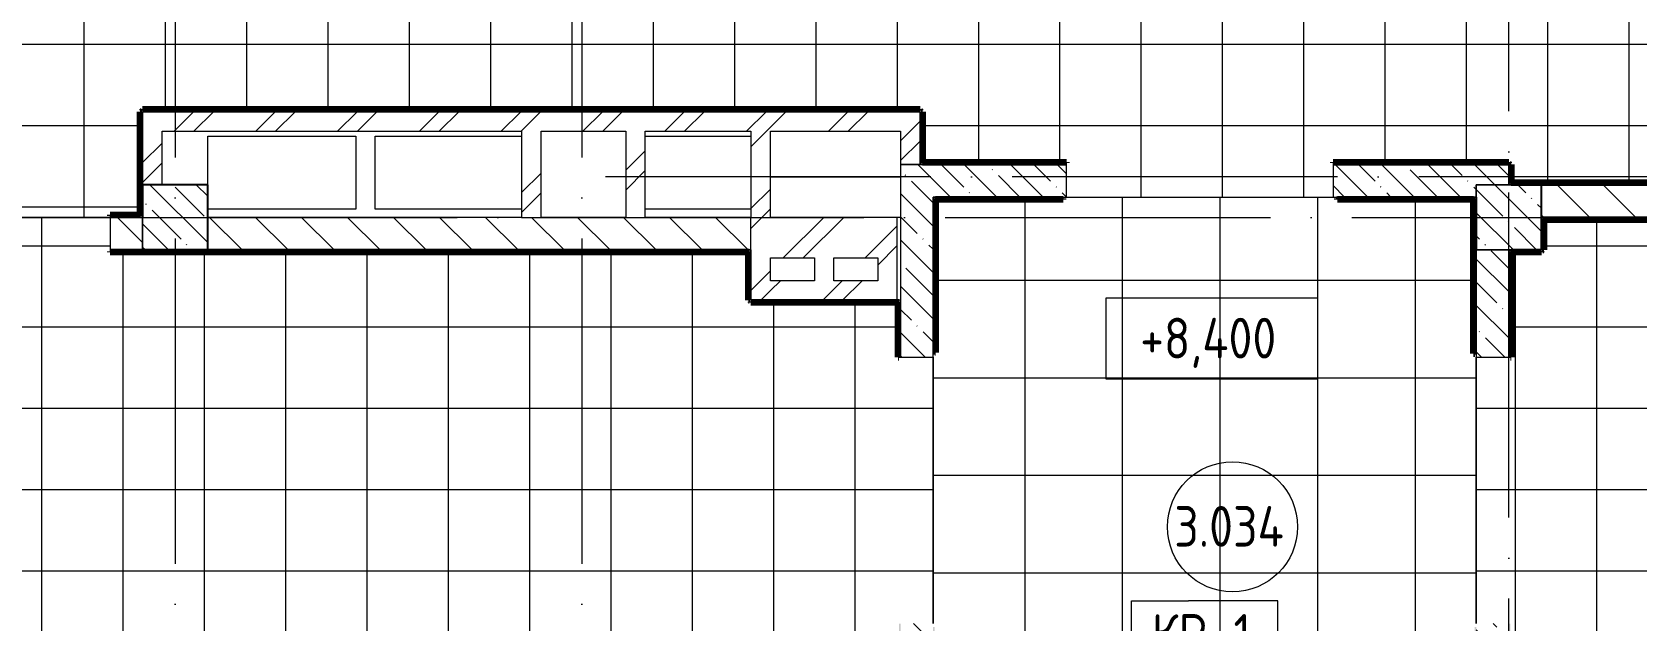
# Model space of a CAD drawing. Header units: millimetres. Extents: x 97 to 215964, y -4577 to 60645.
# Drawn here: x 154618 to 164485, y 33292 to 36915 of the extents above; entities that cross this region are included whole.
import ezdxf

# ---------------------------------------------------------------- set-up
doc = ezdxf.new("R2010")
doc.units = ezdxf.units.MM
doc.linetypes.add('ADSK_Линия сетки', pattern=[2500, 2000, -250, 0, -250])
for name, color, linetype, lineweight in [('A-____-NOTE-TEXT', 131, 'Continuous', 20), ('A-AREA-____-IDEN', 2, 'Continuous', 20), ('A-FLOR-____-IDEN', 11, 'Continuous', 20), ('A-FLOR-____-OTLN', 192, 'Continuous', 9), ('A-FLOR-____-PATT', 8, 'Continuous', 9), ('A-WALL-____-MCUT', 113, 'Continuous', 9), ('A-WALL-____-PATT', 111, 'Continuous', 9), ('G-____-____-DIMS', 111, 'Continuous', 9), ('I-WALL-____-OTLN', 2, 'Continuous', 9), ('S-COLS-____-MCUT', 52, 'Continuous', 9), ('S-COLS-____-OTLN', 52, 'Continuous', 9), ('S-GRID-____-OTLN', 1, 'Continuous', 9)]:
    doc.layers.add(name, color=color, linetype=linetype, lineweight=lineweight)
doc.styles.add('GOST Common', font='GOST_Common.ttf', dxfattribs={"width": 0.9, "height": 250})
pattern_1 = [(135, (0, 0), (-141.42136, -141.42136), [])]
pattern_2 = [(45, (0, 0), (-251.4472, 251.4472), []), (45, (0, 381), (-251.4472, 251.4472), [])]
pattern_3 = [(135, (0, 0), (-142.5612, -142.5612), []), (135, (142.56, 0), (-142.5612, -142.5612), [252.016, -50.403, 3.353, -47.05])]

# ---------------------------------------------------------------- blocks, each defined once
blk = doc.blocks.new('0083_СОШ675_АР_R22_rvt-1-О_АИ_ПП_8_400_Целиком')
at = {"layer": 'A-WALL-____-PATT', "lineweight": 5}
h = blk.add_hatch(dxfattribs=at)
h.set_pattern_fill('FP_7', color=10, style=0, pattern_type=2)
h.set_pattern_definition(pattern_2)
h.paths.add_polyline_path([(101160, 36304.9), (101160, 36424.9), (96500, 36424.9), (96500, 36304.9), (100360, 36304.9)])
h = blk.add_hatch(dxfattribs=at)
h.set_pattern_fill('FP_7', color=10, style=0, pattern_type=2)
h.set_pattern_definition(pattern_2)
h.paths.add_polyline_path([(101160, 36100), (101280, 36100), (101280, 36424.9), (101160, 36424.9), (101160, 36275)])
h = blk.add_hatch(dxfattribs=at)
h.set_pattern_fill('FP_7', color=10, style=0, pattern_type=2)
h.set_pattern_definition(pattern_2)
h.paths.add_polyline_path([(96620, 35975), (96620, 36304.9), (96500, 36304.9), (96500, 35975)])
h = blk.add_hatch(dxfattribs=at)
h.set_pattern_fill('FP_7', color=10, style=0, pattern_type=2)
h.set_pattern_definition(pattern_2)
h.paths.add_polyline_path([(98950, 35775), (98950, 36304.9), (98830, 36304.9), (98830, 35775)])
h = blk.add_hatch(dxfattribs=at)
h.set_pattern_fill('FP_7', color=10, style=0, pattern_type=2)
h.set_pattern_definition(pattern_2)
h.paths.add_polyline_path([(99590, 35775), (99590, 36304.9), (99470, 36304.9), (99470, 35775)])
h = blk.add_hatch(dxfattribs=at)
h.set_pattern_fill('FP_7', color=10, style=0, pattern_type=2)
h.set_pattern_definition(pattern_2)
h.paths.add_polyline_path([(100360, 35775), (100360, 36304.9), (100240, 36304.9), (100240, 35775)])
h = blk.add_hatch(dxfattribs=at)
h.set_pattern_fill('FP_8', color=10, style=0, pattern_type=2)
h.set_pattern_definition(pattern_3)
h.paths.add_polyline_path([(101356.3, 26225.1), (101360, 26225.1), (101360, 33275), (101160, 33275), (101160, 26225.1)])
h.paths.add_polyline_path([(101360, 34915), (101360, 36100), (101160, 36100), (101160, 34915)])
h = blk.add_hatch(dxfattribs=at)
h.set_pattern_fill('FP_8', color=10, style=0, pattern_type=2)
h.set_pattern_definition(pattern_3)
h.paths.add_polyline_path([(102180, 35900), (102180, 36100), (101360, 36100), (101360, 35900)])
h.paths.add_polyline_path([(103820, 35900), (104700, 35900), (104700, 35975), (104900, 35975), (104900, 36100), (103820, 36100)])
h = blk.add_hatch(dxfattribs=at)
h.set_pattern_fill('FP_10', color=10, style=0, pattern_type=2)
h.set_pattern_definition(pattern_1)
h.paths.add_polyline_path([(110825, 35775), (110825, 35975), (105100, 35975), (105100, 35775), (110160.6, 35775)])
h = blk.add_hatch(dxfattribs=at)
h.set_pattern_fill('FP_10', color=10, style=0, pattern_type=2)
h.set_pattern_definition(pattern_1)
h.paths.add_polyline_path([(96325.3, 35575), (96500, 35575), (96500, 35775), (96300, 35775), (96300, 35575)])
h.paths.add_polyline_path([(93800, 35575), (93800, 35775), (92750, 35775), (92750, 35575)])
h = blk.add_hatch(dxfattribs=at)
h.set_pattern_fill('FP_10', color=10, style=0, pattern_type=2)
h.set_pattern_definition(pattern_1)
h.paths.add_polyline_path([(100240, 35575), (100240, 35775), (96900, 35775), (96900, 35575), (100098.6, 35575)])
h = blk.add_hatch(dxfattribs=at)
h.set_pattern_fill('FP_7', color=10, style=0, pattern_type=2)
h.set_pattern_definition(pattern_2)
h.paths.add_polyline_path([(100360, 35265), (100360, 35775), (100240, 35775), (100240, 35265)])
h = blk.add_hatch(dxfattribs=at)
h.set_pattern_fill('FP_7', color=10, style=0, pattern_type=2)
h.set_pattern_definition(pattern_2)
h.paths.add_polyline_path([(100750, 35525), (101020, 35525), (101020, 35775), (100360, 35775), (100360, 35525), (100727.4, 35525)])
h = blk.add_hatch(dxfattribs=at)
h.set_pattern_fill('FP_7', color=10, style=0, pattern_type=2)
h.set_pattern_definition(pattern_2)
h.paths.add_polyline_path([(101140, 35385), (101140, 35775), (101020, 35775), (101020, 35385)])
h = blk.add_hatch(dxfattribs=at)
h.set_pattern_fill('FP_8', color=10, style=0, pattern_type=2)
h.set_pattern_definition(pattern_3)
h.paths.add_polyline_path([(104900, 26425.1), (104900, 28125), (104700, 28125), (104700, 26425.1)])
h.paths.add_polyline_path([(104900, 28525), (104900, 32325), (104700, 32325), (104700, 28525)])
h.paths.add_polyline_path([(104700, 32725), (104900, 32725), (104900, 33275), (104700, 33275)])
h.paths.add_polyline_path([(104900, 34915), (104900, 35575), (104700, 35575), (104700, 34915)])
h = blk.add_hatch(dxfattribs=at)
h.set_pattern_fill('FP_7', color=10, style=0, pattern_type=2)
h.set_pattern_definition(pattern_2)
h.paths.add_polyline_path([(101140, 35265), (101140, 35385), (100360, 35385), (100360, 35265)])
at = {"layer": 'S-COLS-____-OTLN', "lineweight": 5}
h = blk.add_hatch(dxfattribs=at)
h.set_pattern_fill('FP_8', color=256, style=0, pattern_type=2)
h.set_pattern_definition(pattern_3)
h.paths.add_polyline_path([(96500, 35575), (96900, 35575), (96900, 35975), (96500, 35975), (96500, 35775)])
h = blk.add_hatch(dxfattribs=at)
h.set_pattern_fill('FP_8', color=256, style=0, pattern_type=2)
h.set_pattern_definition(pattern_3)
h.paths.add_polyline_path([(104900, 35575), (105100, 35575), (105100, 35975), (104700, 35975), (104700, 35575)])
at = {"layer": 'A-FLOR-____-OTLN', "color": 90}
for p, q in [((96900, 35975), (96900, 36275)), ((96900, 36275), (97810, 36275)), ((97810, 36275), (97810, 35825)), ((97930, 35825), (97930, 36275)), ((97930, 36275), (98830, 36275)), ((99590, 36275), (100240, 36275)), ((100360, 36025), (101160, 36025)), ((97810, 35825), (96900, 35825)), ((98830, 35825), (97930, 35825)), ((100240, 35825), (99590, 35825)), ((101160, 35775), (101140, 35775))]:
    blk.add_line(p, q, dxfattribs=at)
at = {"layer": 'A-WALL-____-MCUT', "color": 50, "lineweight": 13}
for p, q in [((101160, 36424.9), (96500, 36424.9)), ((96500, 36424.9), (96500, 36304.9)), ((101280, 36424.9), (101160, 36424.9)), ((101280, 36100), (101280, 36424.9)), ((96500, 36304.9), (96500, 35975)), ((96620, 36304.9), (98830, 36304.9)), ((96620, 35975), (96620, 36304.9)), ((98830, 36304.9), (98830, 35775)), ((98950, 36304.9), (99470, 36304.9)), ((98950, 35775), (98950, 36304.9)), ((99470, 36304.9), (99470, 35775)), ((99590, 36304.9), (100240, 36304.9)), ((99590, 35775), (99590, 36304.9)), ((100240, 36304.9), (100240, 35775)), ((100360, 36304.9), (101160, 36304.9)), ((100360, 35775), (100360, 36304.9)), ((101160, 36304.9), (101160, 36100)), ((101160, 36100), (101160, 34915)), ((101360, 36100), (101280, 36100)), ((102180, 36100), (101360, 36100)), ((102180, 35900), (102180, 36100)), ((104900, 36100), (103820, 36100)), ((103820, 36100), (103820, 35900)), ((104900, 35975), (104900, 36100)), ((96500, 35975), (96620, 35975)), ((108870, 35975), (105100, 35975)), ((105100, 35975), (105100, 35775)), ((101360, 34915), (101360, 35900)), ((101360, 35900), (102180, 35900)), ((103820, 35900), (104700, 35900)), ((96500, 35775), (96300, 35775)), ((96300, 35775), (96300, 35575)), ((98830, 35775), (96900, 35775)), ((96900, 35775), (96900, 35575)), ((99470, 35775), (98950, 35775)), ((100240, 35775), (99590, 35775)), ((101020, 35775), (100360, 35775)), ((101140, 35775), (101020, 35775)), ((101140, 35385), (101140, 35775)), ((105100, 35775), (110825, 35775)), ((96300, 35575), (96500, 35575)), ((96900, 35575), (100240, 35575)), ((100240, 35575), (100240, 35265)), ((100360, 35525), (100630, 35525)), ((100360, 35385), (100360, 35525)), ((100630, 35525), (100630, 35385)), ((100750, 35525), (101020, 35525)), ((100750, 35385), (100750, 35525)), ((101020, 35525), (101020, 35385)), ((104700, 35575), (104700, 34915)), ((104900, 34915), (104900, 35575)), ((100630, 35385), (100360, 35385)), ((101020, 35385), (100750, 35385)), ((101140, 35265), (101140, 35385)), ((100240, 35265), (100360, 35265)), ((100360, 35265), (101140, 35265)), ((101160, 34915), (101360, 34915)), ((104700, 34915), (104900, 34915))]:
    blk.add_line(p, q, dxfattribs=at)
at = {"layer": 'A-WALL-____-MCUT', "color": 10, "lineweight": 5}
for p, q in [((101280, 36100), (101160, 36100)), ((101160, 36100), (101280, 36100)), ((104700, 35900), (104700, 35975)), ((104700, 35975), (104900, 35975)), ((96500, 35575), (96500, 35775)), ((98830, 35775), (98950, 35775)), ((99470, 35775), (99590, 35775)), ((100240, 35575), (100240, 35775)), ((104900, 35575), (104700, 35575))]:
    blk.add_line(p, q, dxfattribs=at)
at = {"layer": 'S-COLS-____-MCUT', "color": 130, "lineweight": 25}
for p, q in [((96900, 35975), (96500, 35975)), ((96500, 35975), (96500, 35775)), ((96900, 35575), (96900, 35975)), ((105100, 35975), (104900, 35975)), ((105100, 35575), (105100, 35975)), ((104700, 35900), (104700, 35575)), ((96500, 35575), (96900, 35575)), ((104900, 35575), (105100, 35575))]:
    blk.add_line(p, q, dxfattribs=at)
at = {"layer": 'S-COLS-____-OTLN', "color": 90}
for p, q in [((104900, 35975), (104700, 35975)), ((104700, 35975), (104700, 35900)), ((96500, 35775), (96500, 35575)), ((104700, 35575), (104900, 35575))]:
    blk.add_line(p, q, dxfattribs=at)
blk = doc.blocks.new('ADSK_Марка_Перекрытие - Типоразмер_ADSK_Марка-158127-О_АИ_ПП_8_400_Целиком')
at = {"layer": 'A-FLOR-____-IDEN'}
for p, q in [((-4.5, 4), (-1, 4)), ((-4.5, 0), (-4.5, 4)), ((4.5, 4), (-1, 4)), ((4.5, 0), (4.5, 4)), ((4.5, 0), (-4.5, 0)), ((-4.5, 0), (4, 0))]:
    blk.add_line(p, q, dxfattribs=at)
blk = doc.blocks.new('ADSK_Марка_Помещение_ОдноЗначение - Номер-159740-О_АИ_ПП_8_400_Целиком')
at = {"layer": 'A-AREA-____-IDEN'}
blk.add_circle((0, 0), 4, dxfattribs=at)
blk = doc.blocks.new('Высотные отметки - Рамка-12095-О_АИ_ПП_8_400_Целиком')
at = {"layer": 'A-____-NOTE-TEXT'}
for p, q in [((-6.5, 0), (-6.5, 5)), ((-6.5, 5), (6.5, 5)), ((6.5, 5), (6.5, 0)), ((6.5, 0), (-6.5, 0))]:
    blk.add_line(p, q, dxfattribs=at)

msp = doc.modelspace()

# ---------------------------------------------------------------- hatches: boundary and pattern name
at = {"layer": 'A-FLOR-____-PATT'}
h = msp.add_hatch(dxfattribs=at)
h.set_pattern_fill('FP_201', color=256, style=0, pattern_type=2)
h.set_pattern_definition([(0, (147937.87, 40840), (0, 500), []), (90, (147937.87, 40840), (-500, 3e-14), [])])
h.paths.add_polyline_path([(155097.876681, 35775), (155097.887824, 35775.000586), (155097.887824, 35790.000586), (155283.007158, 35790.000586), (155283.007158, 36424.940333), (155288.007158, 36425.449211), (155288.007158, 36434.940333), (155298.007158, 36434.940333), (155298.007158, 36439.940333), (160077.887824, 36439.940333), (160077.887824, 36434.940333), (160087.887824, 36434.171102), (160087.887824, 36424.940333), (160092.887824, 36424.940333), (160092.887824, 36115), (160977.88841, 36115), (160977.88841, 35899.999414), (162617.866489, 35899.999414), (162617.88841, 36115), (163697.88841, 36115), (163697.88841, 36110), (163707.88841, 36110), (163707.88841, 36100), (163712.88841, 36099.481419), (163712.88841, 35990), (167307.88841, 35990), (167307.88841, 36180), (167312.88841, 36180), (167312.88841, 36190), (167322.88841, 36190), (167322.88841, 36195), (167652.888672, 36195), (167652.888672, 36915), (167707.912013, 36915), (167707.041137, 39615), (167652.888672, 39615), (167652.888672, 39675.023044), (167277.865903, 39675.023044), (167277.865903, 39760.023689), (163547.887824, 39760.023689), (163547.887824, 39775.023044), (158257.887824, 39775.000586), (158257.887824, 39760.023689), (157747.887824, 39760.023689), (157747.887824, 39775.023044), (152447.887824, 39775.023044), (152447.887824, 39760.023689), (151947.887824, 39760.023689), (151947.887824, 39775.023044), (146647.887824, 39775.023044), (146647.887824, 39760.023689), (146147.887824, 39760.023689), (146147.887824, 39775.023044), (140847.887824, 39775.000586), (140847.887824, 39760.023689), (132727.887824, 39760.023689), (132727.887824, 39765.023689), (132717.887824, 39765.023689), (132717.887824, 39775.023689), (132712.887824, 39775.023689), (132712.887824, 41999.999414), (132927.865903, 41999.999414), (132927.865903, 43499.999414), (132712.887824, 43499.999414), (132712.887824, 45690), (131927.887824, 45690), (131927.865903, 45905), (129227.887824, 45905), (129227.887824, 45690), (128487.887825, 45690), (128487.887825, 45372.391366), (128482.887825, 45372.391366), (128482.887825, 45362.391366), (128472.887825, 45362.391366), (128472.360842, 45357.391366), (128312.887824, 45357.391366), (128312.887824, 40190), (128497.887824, 40190), (128497.887824, 40185), (128507.887824, 40185), (128507.887824, 40175), (128512.887824, 40175), (128512.887824, 39775.000082), (128507.887824, 39775), (128507.887824, 39765), (128497.887824, 39765), (128497.865903, 39760), (128312.887824, 39760), (128312.887824, 35990), (128497.887824, 35990), (128497.887824, 35985), (128507.887824, 35985), (128507.887824, 35975), (128512.887824, 35974.169643), (128512.887824, 35880), (128797.887824, 35880), (128797.887824, 35865), (130197.887824, 35865), (130197.887824, 35880), (130472.887824, 35880), (130472.887824, 36174.998828), (130477.887824, 36175), (130477.887824, 36185), (130487.887824, 36185), (130487.887824, 36190), (132167.887824, 36190), (132167.887824, 36185), (132177.887824, 36185), (132177.887824, 36175), (132182.887824, 36175), (132182.887824, 35880), (132277.887824, 35880), (132277.887824, 35785), (133277.887824, 35785), (133277.887824, 35880), (133382.887824, 35880), (133382.887824, 35975), (133387.887824, 35975), (133387.887824, 35985), (133397.887824, 35985), (133397.887824, 35990), (133782.887824, 35990), (133782.887824, 36175), (133787.887824, 36175), (133787.887824, 36185), (133797.887824, 36185), (133797.887824, 36190), (135087.887824, 36190), (135087.887824, 36185), (135097.887824, 36185), (135097.887824, 36175), (135102.887824, 36175), (135102.887824, 35790), (135197.887824, 35790), (135197.887824, 35775), (137697.887824, 35775), (137697.887824, 35790), (137742.887824, 35790), (137742.887824, 36424.940333), (137747.887824, 36424.940333), (137747.887824, 36434.940333), (137757.887824, 36434.940333), (137757.887824, 36439.940333), (142617.887824, 36439.940333), (142617.887824, 36434.940333), (142627.887824, 36434.940333), (142627.887824, 36424.940736), (142632.887824, 36424.940936), (142632.887824, 35790), (142917.887824, 35790), (142917.887824, 35775), (144317.887824, 35775), (144317.887824, 35790), (144662.887824, 35790), (144662.887824, 36425.022443), (144667.887824, 36425.023044), (144667.887824, 36435.023044), (144677.887824, 36435.023044), (144677.887824, 36440.023044), (147647.887824, 36440.023044), (147647.88841, 36435.023044), (147657.88841, 36435.023044), (147657.88841, 36425.023044), (147662.88841, 36425.023044), (147662.88841, 35790), (147677.88841, 35790), (147677.88841, 35775), (149077.88841, 35775), (149077.88841, 35790), (149092.88841, 35790), (149092.88841, 36425.023044), (149097.88841, 36425.023044), (149097.88841, 36435.023044), (149107.88841, 36435.023044), (149107.88841, 36440.023044), (152467.887824, 36440.023044), (152467.887824, 36435.023044), (152477.887824, 36435.023044), (152477.887824, 36425.023044), (152482.887824, 36425.022605), (152482.887824, 35790.000586), (152597.887824, 35790.000586), (152597.894857, 35775), (153865.405598, 35775.000586)])
h = msp.add_hatch(dxfattribs=at)
h.set_pattern_fill('FP_187', color=256, style=0, pattern_type=2)
h.set_pattern_definition([(270, (170737.87, 23100), (500, 3e-14), []), (0, (170737.87, 23100), (0, 500), [])])
h.paths.add_polyline_path([(173062.865903, 10240), (176487.843981, 10240), (176487.843981, 10325), (176687.843981, 10325), (176687.843981, 10240), (177977.865903, 10240), (177977.865903, 28110.000398), (177742.887824, 28110.000398), (177742.887824, 28104.774763), (177002.887824, 28104.774763), (177002.887824, 28110.000398), (175813.550255, 28110.000398), (175813.550255, 27604.999414), (175808.550255, 27604.999414), (175808.550255, 27594.999414), (175798.550255, 27594.999414), (175798.550255, 27589.999414), (173062.88841, 27589.271263), (173062.88841, 26634.999414), (173057.88841, 26634.999414), (173057.88841, 26624.999414), (173047.88841, 26624.999414), (173046.993146, 26578), (172976.88841, 26578), (172976.38841, 26573), (172955.88841, 26573), (172955.88841, 26619.999414), (172927.88841, 26619.999414), (172927.88841, 26624.999414), (172917.88841, 26624.999414), (172917.88841, 26634.999414), (172912.88841, 26634.999414), (172912.88841, 27589.999414), (172647.843981, 27589.999414), (172647.865903, 22840), (173047.865903, 22840), (173047.865903, 22835), (173057.865903, 22835), (173057.865903, 22825), (173062.865903, 22825), (173062.865903, 22424.999414), (173057.865903, 22424.084638), (173057.865903, 22414.999414), (173047.865903, 22414.999414), (173047.843981, 22409.999414), (172647.843981, 22409.999414), (172647.865903, 19439.999414), (173047.865903, 19439.999414), (173047.865903, 19434.999414), (173057.865903, 19434.999414), (173057.865903, 19424.999414), (173062.865903, 19424.999414), (173062.865903, 19039.999414), (174662.866489, 19039.999414), (174662.866489, 15710), (173062.865903, 15710), (173062.865903, 15724.999414), (173057.865903, 15724.999414), (173057.865903, 15714.999414), (173047.865903, 15714.999414), (173047.865903, 15709.999414), (172862.865903, 15709.999414), (172862.865903, 10439.999414), (173047.865903, 10439.999414), (173047.865903, 10434.999414), (173057.865903, 10434.999414), (173057.865903, 10424.999414), (173062.865903, 10424.562733), (173062.865903, 10383.707685)])
h.paths.add_polyline_path([(170752.887824, 19240), (172182.887824, 19240), (172182.887824, 19424.999414), (172187.887824, 19425), (172187.887824, 19434.999414), (172197.887824, 19434.999414), (172197.887824, 19439.999414), (172597.865903, 19439.999414), (172597.865903, 22110), (171797.887824, 22110), (171797.887824, 22115), (171787.887824, 22115), (171787.887824, 22125), (171782.887824, 22125), (171782.887824, 22825), (171787.887824, 22825), (171787.887824, 22835), (171797.887824, 22835), (171797.887824, 22840), (172597.865903, 22840), (172597.865903, 27589.999414), (171777.888117, 27589.999414), (171777.888117, 27594.999414), (171767.888117, 27594.999414), (171767.888117, 27604.999414), (171762.888117, 27605.197652), (171762.888117, 28245), (171767.888117, 28245.354551), (171767.888117, 28255), (171777.888117, 28255), (171777.888117, 28260), (172182.887824, 28260), (172182.887824, 29145.04675), (172397.865903, 29145.04675), (172397.865903, 30245.04675), (172182.887824, 30245.04675), (172182.887824, 31979.999414), (171797.887824, 31979.999414), (171797.887824, 31984.999414), (171787.887824, 31984.999414), (171787.887824, 31994.999414), (171782.887824, 31995.625082), (171782.887824, 32425), (171787.887824, 32425), (171787.887824, 32435), (171797.887824, 32435), (171798.313666, 32440), (172182.887824, 32440), (172182.887824, 35760), (171897.88841, 35760), (171897.866489, 35974.999936), (169797.88841, 35975), (169797.88841, 35760), (163912.887824, 35760), (163912.887824, 35575), (163907.887824, 35575), (163907.887824, 35565), (163897.887824, 35565), (163897.887824, 35560), (163712.88841, 35560), (163712.88841, 34914.967838), (163497.866489, 34914.967838), (163497.88841, 33274.967838), (163712.88841, 33274.967838), (163712.88841, 32740), (163897.887824, 32740), (163897.887824, 32735), (163907.887824, 32735), (163907.887824, 32725), (163912.887824, 32725), (163912.887824, 32325), (163907.887824, 32324.581362), (163907.887824, 32315), (163897.887824, 32315), (163897.076431, 32310), (163712.887824, 32310), (163712.887824, 28540), (163897.887824, 28540), (163897.887824, 28535), (163907.887824, 28535), (163907.887824, 28525), (163912.887824, 28524.466226), (163912.887824, 28125), (163907.887824, 28125), (163907.887824, 28115), (163897.887824, 28115), (163897.887824, 28110), (163712.88841, 28110), (163712.88841, 27310.030419), (164317.88841, 27310.030419), (164317.88841, 27305.030419), (164327.88841, 27305.030419), (164327.88841, 27295.030419), (164332.88841, 27295.030419), (164332.88841, 26105.059667), (164327.88841, 26105.059667), (164327.88841, 26095.059667), (164317.88841, 26095.059667), (164317.88841, 26090.059667), (163712.887824, 26090.059667), (163712.887824, 23125), (163798.41992, 23125), (163798.41992, 22840), (163897.887824, 22840), (163897.887824, 22835), (163907.887824, 22835), (163907.887824, 22825), (163912.887824, 22825), (163912.887824, 22425), (163907.887824, 22425), (163907.887824, 22415), (163897.887824, 22415), (163897.320448, 22410), (163712.88841, 22410), (163712.88841, 19675), (163797.865903, 19675), (163797.865903, 19440), (163897.887824, 19440), (163897.88841, 19435), (163907.88841, 19435), (163907.88841, 19425), (163912.88841, 19425), (163912.88841, 19325.000586), (164147.866489, 19325.000586), (164147.866489, 19240), (167488.354755, 19240), (167488.354755, 19325.000586), (167688.354755, 19325.000586), (167688.354755, 19240), (169852.887824, 19240)])
h.paths.add_polyline_path([(173043.38841, 24133), (172955.88841, 24133), (172955.88841, 24195), (172976.88841, 24195), (172976.88841, 24190), (173047.88841, 24190), (173047.88841, 24133)])
h.paths.add_polyline_path([(172976.38841, 24202), (172960.38841, 24202), (172960.38841, 24213), (173043.38841, 24213), (173043.38841, 24202), (172976.88841, 24202)])
h.paths.add_polyline_path([(173043.38841, 24220), (172960.38841, 24220), (172960.38841, 24720), (173043.38841, 24720)])
h.paths.add_polyline_path([(172960.38841, 25329), (172955.88841, 25329), (172955.88841, 25419), (173047.88841, 25419), (173047.88841, 25359), (173044.959478, 25351.928932), (173037.88841, 25349), (173021.349949, 25349), (173021.349949, 25369), (173008.88841, 25369), (173008.88841, 25349), (172960.38841, 25349)])
h.paths.add_polyline_path([(173043.38841, 26048), (172960.38841, 26048), (172960.38841, 26548), (173043.38841, 26548), (173043.38841, 26202.999414)])
h.paths.add_polyline_path([(172976.38841, 26555), (172960.38841, 26555), (172960.38841, 26566), (173043.38841, 26566), (173043.38841, 26555), (172976.88841, 26555)])
h = msp.add_hatch(dxfattribs=at)
h.set_pattern_fill('FP_168', color=256, style=0, pattern_type=2)
h.set_pattern_definition([(0, (161922.9, 31187.5), (0, 600), []), (90, (161922.9, 31187.5), (-600, 4e-14), [])])
h.paths.add_polyline_path([(163487.887824, 31100.000398), (163487.887824, 31862.999414), (163481.387238, 31862.999414), (163481.387238, 33257.5), (163496.387238, 33257.5), (163496.387238, 33254.967838), (163497.88841, 33255.367553), (163497.887824, 34934.967838), (163487.887824, 34934.967838), (163487.887824, 34937.5), (163481.387238, 34937.5), (163481.387238, 35885), (162643.887238, 35885), (162643.887238, 35890), (162637.88841, 35890), (162637.88841, 35899.999414), (160957.88841, 35899.999414), (160957.88841, 35885), (160172.887824, 35884.999414), (160172.887824, 34942.5), (160167.887824, 34942.5), (160167.887824, 34934.967838), (160157.887824, 34934.967838), (160157.887824, 33254.967838), (160167.887824, 33254.967838), (160167.887824, 33249.999414), (160172.887824, 33249.999414), (160172.887824, 31949.999414), (161897.887238, 31949.999414), (161897.887238, 31553.715414), (162897.887238, 31553.715414), (162897.887238, 31100.000398), (163298.604589, 31100.000398)])
h = msp.add_hatch(dxfattribs=at)
h.set_pattern_fill('FP_179', color=256, style=0, pattern_type=2)
h.set_pattern_definition([(270, (156177.87, 31100), (500, 3e-14), []), (0, (156177.87, 31100), (0, 500), [])])
h.paths.add_polyline_path([(156336.226286, 26440), (159567.887824, 26440), (159567.887824, 26625.11992), (159572.887824, 26625.11992), (159572.887824, 26635.11992), (159582.887824, 26635.11992), (159583.718533, 26640.11992), (159942.887824, 26640.11992), (159942.887824, 33274.967838), (160157.865903, 33274.967838), (160157.865903, 34914.967838), (159942.887824, 34914.967838), (159942.887824, 35250), (159037.887824, 35250), (159037.887824, 35255), (159027.887824, 35255), (159027.887824, 35265), (159022.887824, 35265), (159022.887824, 35560), (155097.887824, 35560), (155097.865903, 35775), (152597.887824, 35775), (152597.210165, 35560), (152197.866236, 35560), (152198.521973, 26440), (155282.887824, 26440), (155282.887824, 26625), (155287.887824, 26625), (155287.887824, 26635), (155297.887824, 26635), (155298.486014, 26640), (156073.007158, 26640), (156073.007158, 26635), (156083.007158, 26635), (156083.007158, 26625), (156088.007158, 26625), (156088.007158, 26440), (156247.887824, 26440)])
at = {"layer": 'A-WALL-____-PATT'}
for points in [[(160077.887824, 36424.940333), (160077.887824, 36434.940333), (155288.007158, 36434.940333), (155288.007158, 36424.940333), (158896.44506, 36424.940333)], [(155298.007158, 35775.000586), (155298.007158, 36424.940333), (155288.007158, 36424.940333), (155288.007158, 35775.000586)], [(160077.887824, 36110), (160087.887824, 36110), (160087.887824, 36434.940333), (160077.887824, 36434.940333), (160077.887824, 36275.025121)], [(163707.88841, 35985), (163707.88841, 36110), (163697.88841, 36110), (163697.88841, 35985)], [(167312.88841, 35975), (167312.88841, 35985), (163697.88841, 35985), (163697.88841, 35975), (167071.884186, 35975)], [(163907.887824, 35575), (163907.887824, 35765), (163897.887824, 35765), (163897.887824, 35575)], [(159027.887824, 35565), (159037.887824, 35565), (159037.887824, 35575), (155097.887824, 35575), (155097.887824, 35565), (158896.44506, 35565)], [(159037.887824, 35255), (159037.887824, 35565), (159027.887824, 35565), (159027.887824, 35255)], [(163707.88841, 35565), (163907.887824, 35565), (163907.887824, 35575), (163707.88841, 35575)], [(159947.887824, 35255), (159957.887824, 35255), (159957.887824, 35265), (159037.887824, 35265), (159037.887824, 35255)]]:
    msp.add_hatch(color=7, dxfattribs=at).paths.add_polyline_path(points)
h = msp.add_hatch(color=7, dxfattribs=at)
h.paths.add_polyline_path([(163697.88841, 36100), (163697.88841, 36110), (162617.88841, 36110), (162617.88841, 36100), (163613.049103, 36100)])
h.paths.add_polyline_path([(160154.204926, 36100), (160977.88841, 36100), (160977.88841, 36110), (160077.887824, 36110), (160077.887824, 36100)])
h = msp.add_hatch(color=7, dxfattribs=at)
h.paths.add_polyline_path([(160957.88841, 35890), (160957.88841, 35900), (160157.887824, 35900), (160157.887824, 35890), (160167.887824, 35890)])
h.paths.add_polyline_path([(163487.887824, 35890), (163487.887824, 35900), (162637.88841, 35900), (162637.88841, 35890), (163298.604589, 35890)])
h = msp.add_hatch(color=7, dxfattribs=at)
h.paths.add_polyline_path([(160167.887824, 26425.000586), (160167.887824, 33254.967838), (160157.887824, 33254.967838), (160157.887824, 26425.000586)])
h.paths.add_polyline_path([(160167.887824, 34934.967838), (160167.887824, 35890), (160157.887824, 35890), (160157.887824, 34934.967838)])
h = msp.add_hatch(color=7, dxfattribs=at)
h.paths.add_polyline_path([(163487.887824, 26425.000586), (163497.887824, 26425.000586), (163497.887824, 33254.967838), (163487.887824, 33254.967838), (163487.887824, 26435.000586)])
h.paths.add_polyline_path([(163487.887824, 34934.967838), (163497.887824, 34934.967838), (163497.887824, 35900), (163487.887824, 35900), (163487.887824, 35297.994275)])
h = msp.add_hatch(color=7, dxfattribs=at)
h.paths.add_polyline_path([(155097.887824, 35775.000586), (155288.007158, 35775.000586), (155288.007158, 35785.000586), (155097.887824, 35785.000586)])
h.paths.add_polyline_path([(152467.887824, 35775.000586), (152597.887824, 35775.000586), (152597.887824, 35785.000586), (152467.887824, 35785.000586)])
h = msp.add_hatch(color=7, dxfattribs=at)
h.paths.add_polyline_path([(172187.887824, 35765), (172197.887824, 35765), (172197.887824, 35775), (171897.88841, 35775), (171897.88841, 35765)])
h.paths.add_polyline_path([(168958.523984, 35765), (169797.88841, 35765), (169797.88841, 35775), (163897.887824, 35775), (163897.887824, 35765), (167700.764118, 35765)])
h = msp.add_hatch(color=7, dxfattribs=at)
h.paths.add_polyline_path([(163707.88841, 32735), (163707.88841, 33274.967838), (163697.88841, 33274.967838), (163697.88841, 32735)])
h.paths.add_polyline_path([(163697.88841, 34914.967838), (163707.88841, 34914.967838), (163707.88841, 35575), (163697.88841, 35575), (163697.88841, 35297.994275)])
h = msp.add_hatch(color=7, dxfattribs=at)
h.paths.add_polyline_path([(159947.887824, 26625.11992), (159957.887824, 26625.11992), (159957.887824, 33274.967838), (159947.887824, 33274.967838), (159947.887824, 26635.11992)])
h.paths.add_polyline_path([(159957.887824, 34914.967838), (159957.887824, 35255), (159947.887824, 35255), (159947.887824, 34914.967838)])

# ---------------------------------------------------------------- linework, layer by layer
at = {"layer": 'A-FLOR-____-OTLN'}
for p, q in [((160977.88841, 35899.999414), (162617.88841, 35899.999414)), ((155097.865903, 35775), (152597.887824, 35775)), ((152597.887824, 35775), (155097.887824, 35775)), ((160157.865903, 33274.967838), (160157.865903, 34914.967838)), ((160157.887824, 34914.967838), (160157.887824, 33274.967838)), ((163497.866489, 34914.967838), (163497.866489, 33274.967838)), ((163497.88841, 33274.967838), (163497.88841, 34914.967838))]:
    msp.add_line(p, q, dxfattribs=at)
at = {"layer": 'A-WALL-____-MCUT', "color": 7}
for p, q in [((160087.887824, 36434.940333), (155288.007158, 36434.940333)), ((155288.007158, 36434.940333), (155288.007158, 35785.000586)), ((155298.007158, 36424.940333), (160077.887824, 36424.940333)), ((155298.007158, 35775.000586), (155298.007158, 36424.940333)), ((160077.887824, 36424.940333), (160077.887824, 36100)), ((160087.887824, 36110), (160087.887824, 36434.940333)), ((160977.88841, 36110), (160077.887824, 36110)), ((160077.887824, 36100), (160977.88841, 36100)), ((160977.88841, 36100), (160977.88841, 36110)), ((163707.88841, 36110), (162617.88841, 36110)), ((162617.88841, 36110), (162617.88841, 36100)), ((162617.88841, 36100), (163697.88841, 36100)), ((163697.88841, 36110), (163697.88841, 35975)), ((163707.88841, 35985), (163707.88841, 36110)), ((163697.88841, 35975), (167322.88841, 35975)), ((167312.88841, 35985), (163707.88841, 35985)), ((160957.88841, 35900), (160157.887824, 35900)), ((160157.887824, 35900), (160157.887824, 34934.967838)), ((160167.887824, 35890), (160957.88841, 35890)), ((160167.887824, 34934.967838), (160167.887824, 35890)), ((160957.88841, 35890), (160957.88841, 35900)), ((163497.887824, 35900), (162637.88841, 35900)), ((162637.88841, 35900), (162637.88841, 35890)), ((162637.88841, 35890), (163487.887824, 35890)), ((163487.887824, 35890), (163487.887824, 34934.967838)), ((163497.887824, 34934.967838), (163497.887824, 35900)), ((155288.007158, 35785.000586), (155097.887824, 35785.000586)), ((155097.887824, 35785.000586), (155097.887824, 35775.000586)), ((155097.887824, 35775.000586), (155298.007158, 35775.000586)), ((169797.88841, 35775), (163897.887824, 35775)), ((163897.887824, 35775), (163897.887824, 35575)), ((163907.887824, 35765), (169797.88841, 35765)), ((163907.887824, 35565), (163907.887824, 35765)), ((159037.887824, 35575), (155097.887824, 35575)), ((155097.887824, 35575), (155097.887824, 35565)), ((155097.887824, 35565), (159027.887824, 35565)), ((159027.887824, 35565), (159027.887824, 35255)), ((159037.887824, 35265), (159037.887824, 35575)), ((163697.88841, 35575), (163697.88841, 34914.967838)), ((163897.887824, 35575), (163697.88841, 35575)), ((163707.88841, 34914.967838), (163707.88841, 35565)), ((163707.88841, 35565), (163907.887824, 35565)), ((159027.887824, 35255), (159947.887824, 35255)), ((159957.887824, 35265), (159037.887824, 35265)), ((159947.887824, 35255), (159947.887824, 34914.967838)), ((159957.887824, 34914.967838), (159957.887824, 35265)), ((160157.887824, 34934.967838), (160167.887824, 34934.967838)), ((163487.887824, 34934.967838), (163497.887824, 34934.967838)), ((159947.887824, 34914.967838), (159957.887824, 34914.967838)), ((163697.88841, 34914.967838), (163707.88841, 34914.967838))]:
    msp.add_line(p, q, dxfattribs=at)
at = {"layer": 'I-WALL-____-OTLN', "color": 5, "lineweight": 90}
for p, q in [((155283.007158, 35790.000586), (155283.007158, 36424.940333)), ((155288.007158, 36424.940333), (155283.007158, 36424.940333)), ((155298.007158, 36439.940333), (160077.887824, 36439.940333)), ((155298.007158, 36439.940333), (155298.007158, 36434.940333)), ((160077.887824, 36434.940333), (160077.887824, 36439.940333)), ((160092.887824, 36424.940333), (160087.887824, 36424.940333)), ((160092.887824, 36424.940333), (160092.887824, 36115)), ((160092.887824, 36115), (160977.88841, 36115)), ((160977.88841, 36110), (160977.88841, 36115)), ((162617.88841, 36115), (163697.88841, 36115)), ((162617.88841, 36115), (162617.88841, 36110)), ((163697.88841, 36110), (163697.88841, 36115)), ((163712.88841, 36100), (163707.88841, 36100)), ((163712.88841, 36100), (163712.88841, 35990)), ((163712.88841, 35990), (167307.88841, 35990)), ((155097.887824, 35790.000586), (155283.007158, 35790.000586)), ((155097.887824, 35790.000586), (155097.887824, 35785.000586)), ((169797.88841, 35760), (163907.887824, 35760)), ((163912.887824, 35765), (163912.887824, 35575)), ((155097.887824, 35565), (155097.887824, 35560)), ((159027.887824, 35560), (155097.887824, 35560)), ((159022.887824, 35265), (159022.887824, 35565.012723)), ((163712.88841, 35560), (163712.88841, 34914.967838)), ((163897.887824, 35560), (163712.88841, 35560)), ((163897.887824, 35560), (163897.887824, 35565)), ((163907.887824, 35575), (163912.887824, 35575)), ((159022.887824, 35265), (159027.887824, 35265)), ((159037.887824, 35255), (159037.887824, 35250)), ((159947.887824, 35250), (159037.887824, 35250)), ((159942.887824, 34914.967838), (159942.887824, 35255.054945)), ((159942.887824, 34914.967838), (159947.887824, 34914.967838)), ((163707.88841, 34914.967838), (163712.88841, 34914.967838))]:
    msp.add_line(p, q, dxfattribs=at)
at = {"layer": 'I-WALL-____-OTLN', "color": 20, "lineweight": 90}
for p, q in [((160172.887824, 35885), (160172.887824, 34942.5)), ((160957.88841, 35885), (160172.887824, 35885)), ((160957.88841, 35885), (160957.88841, 35890)), ((162643.887238, 35885), (162643.887238, 35890)), ((163481.387238, 35885), (162643.887238, 35885)), ((163481.387238, 34937.5), (163481.387238, 35885)), ((160172.887824, 34942.5), (160167.808956, 34942.5)), ((163481.387238, 34937.5), (163487.887824, 34937.5))]:
    msp.add_line(p, q, dxfattribs=at)
at = {"layer": 'S-GRID-____-OTLN', "linetype": 'ADSK_Линия сетки'}
for p, q in [((155497.888158, 60644.999414), (155497.888158, -3572.657751)), ((157997.888491, 60644.999414), (157997.888491, -3572.657751)), ((163697.88841, -3572.657751), (163697.88841, 60644.999414)), ((215146.441901, 36025.151496), (158117.887824, 36025.151496)), ((55228.336609, 35775.000586), (213876.441901, 35775.000586))]:
    msp.add_line(p, q, dxfattribs=at)

# ---------------------------------------------------------------- block references
at = {"color": 250, "lineweight": 5}
msp.add_blockref('0083_СОШ675_АР_R22_rvt-1-О_АИ_ПП_8_400_Целиком', (58797.887824, 0), dxfattribs=at)
at = {"layer": 'A-AREA-____-IDEN', "xscale": 99.99999999999993, "yscale": 99.99999999999993, "zscale": 99.99999999999993}
msp.add_blockref('ADSK_Марка_Помещение_ОдноЗначение - Номер-159740-О_АИ_ПП_8_400_Целиком', (161998.906628, 33870.838455), dxfattribs=at)
at = {"layer": 'A-FLOR-____-IDEN', "xscale": 99.99999999999993, "yscale": 99.99999999999993, "zscale": 99.99999999999993}
msp.add_blockref('ADSK_Марка_Перекрытие - Типоразмер_ADSK_Марка-158127-О_АИ_ПП_8_400_Целиком', (161827.888117, 33015.977418), dxfattribs=at)
at = {"layer": 'G-____-____-DIMS', "lineweight": 20, "xscale": 99.99999999999993, "yscale": 99.99999999999993, "zscale": 99.99999999999993}
msp.add_blockref('Высотные отметки - Рамка-12095-О_АИ_ПП_8_400_Целиком', (161871.37325, 34780.081547), dxfattribs=at)

# ---------------------------------------------------------------- texts
at = {"layer": 'A-AREA-____-IDEN', "lineweight": 9, "insert": (161640.69937, 33998.563527), "char_height": 250, "width": 880.252875, "attachment_point": 1, "style": 'GOST Common'}
msp.add_mtext('3.034', dxfattribs=at)
at = {"layer": 'A-FLOR-____-IDEN', "lineweight": 9, "char_height": 250, "attachment_point": 1, "style": 'GOST Common'}
for s, insert, width in [('КР', (161501.807272, 33333.814992), 432.91125), ('-1', (161858.994772, 33333.814992), 331.898625)]:
    msp.add_mtext(s, dxfattribs=dict(at, insert=insert, width=width))
at = {"layer": 'G-____-____-DIMS', "lineweight": 20, "insert": (161431.383149, 35156.788623), "char_height": 250, "width": 1055.9762435, "attachment_point": 1, "line_spacing_factor": 1.022761, "style": 'GOST Common'}
msp.add_mtext('+8,400', dxfattribs=at)

doc.saveas('drawing.dxf')
